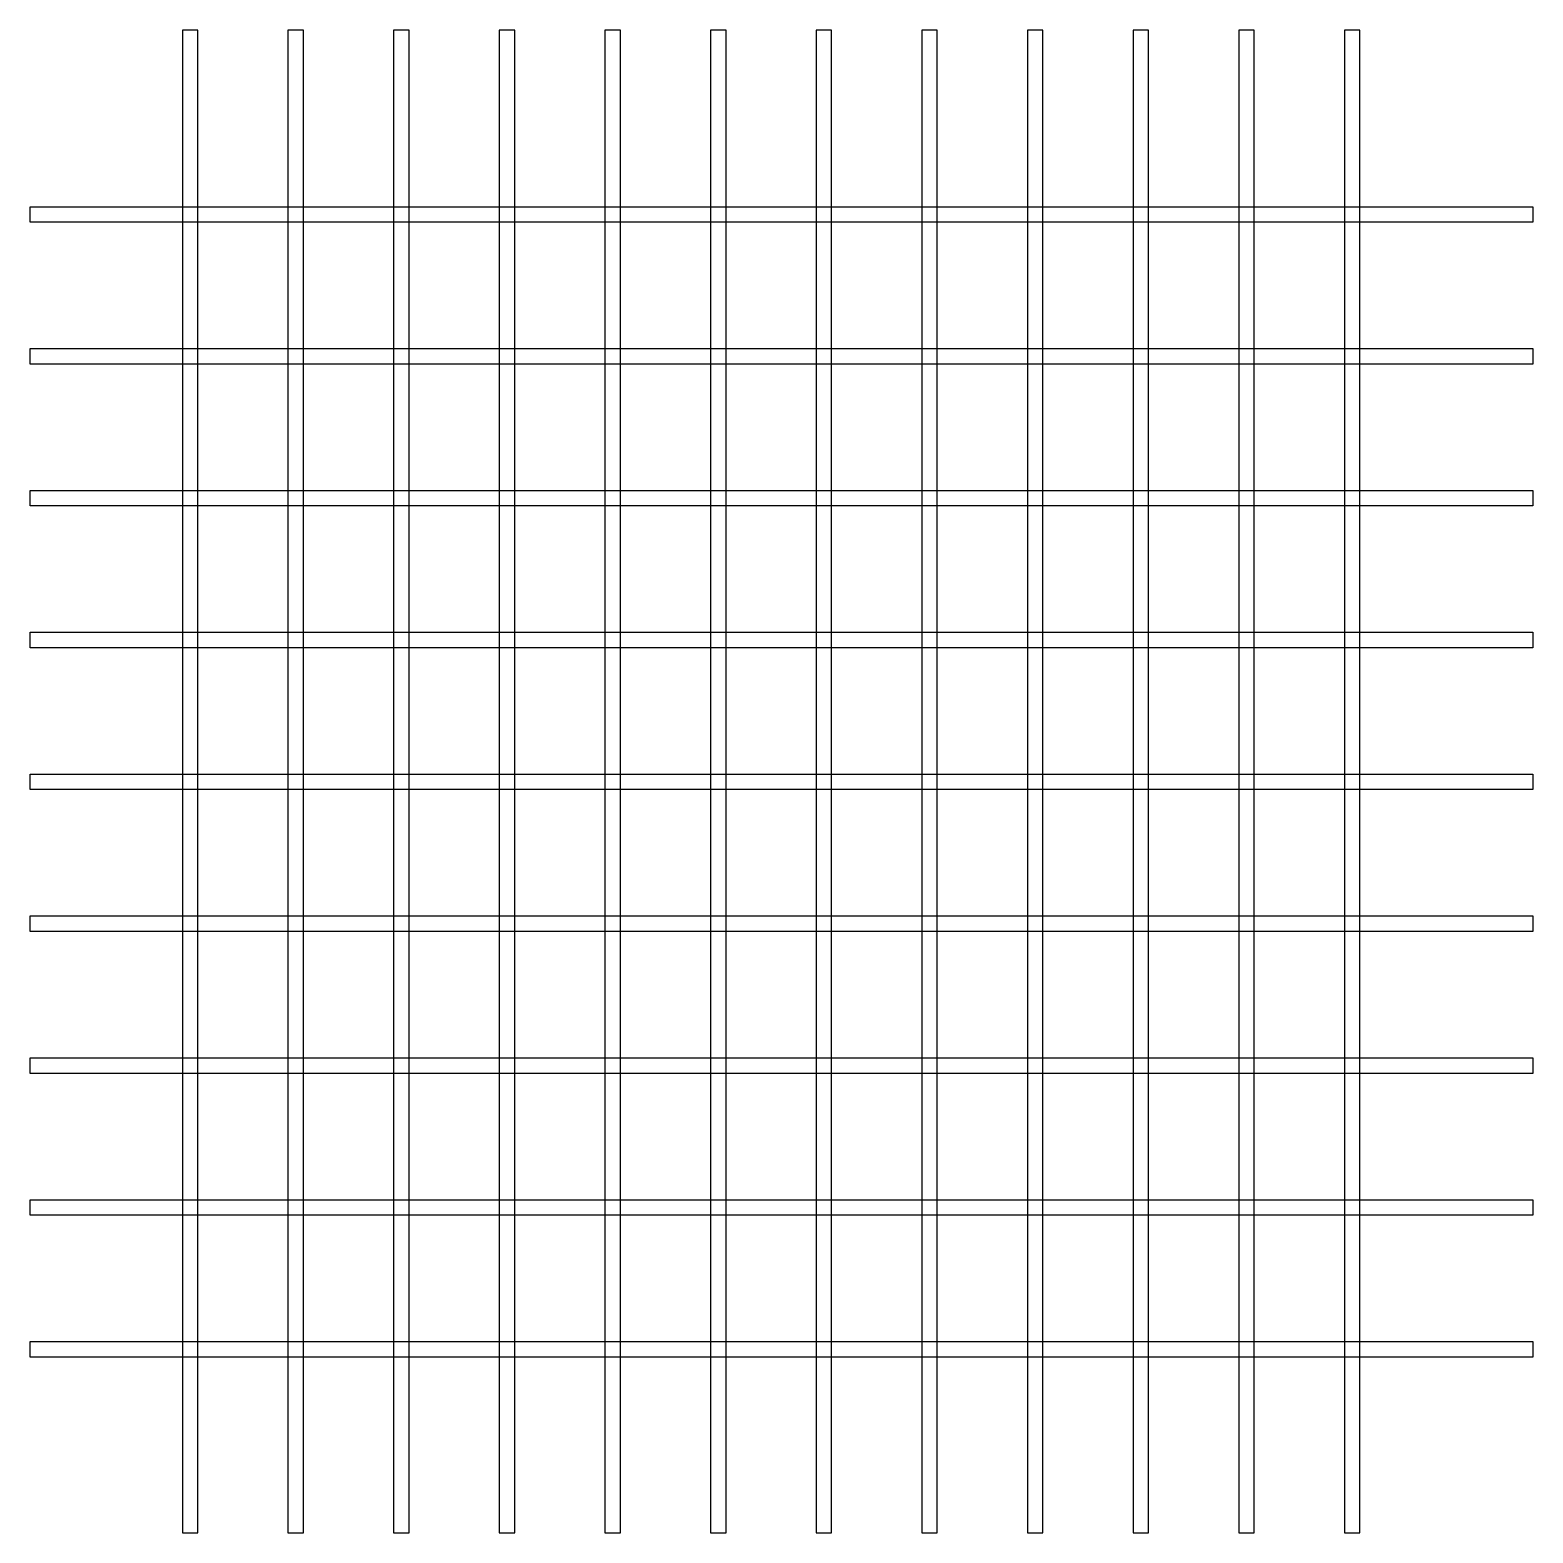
# Model space of a CAD drawing. Header units: millimetres. Extents: x 3 to 197, y 3 to 197.
import ezdxf

# ---------------------------------------------------------------- set-up
doc = ezdxf.new("R2010")
doc.units = ezdxf.units.MM
doc.layers.get('0').update_dxf_attribs({"linetype": 'CONTINUOUS'})

msp = doc.modelspace()

# ---------------------------------------------------------------- linework, layer by layer
for points in [[(24.66, 197), (22.66, 197), (22.66, 3), (24.66, 3)], [(36.29, 197), (36.29, 3), (38.29, 3), (38.29, 197)], [(49.93, 197), (49.93, 3), (51.93, 3), (51.93, 197)], [(63.57, 197), (63.57, 3), (65.57, 3), (65.57, 197)], [(77.2, 197), (77.2, 3), (79.2, 3), (79.2, 197)], [(90.84, 197), (90.84, 3), (92.84, 3), (92.84, 197)], [(104.47, 197), (104.47, 3), (106.47, 3), (106.47, 197)], [(118.11, 197), (118.11, 3), (120.11, 3), (120.11, 197)], [(131.75, 197), (131.75, 3), (133.75, 3), (133.75, 197)], [(145.38, 197), (145.38, 3), (147.38, 3), (147.38, 197)], [(159.02, 197), (159.02, 3), (161.02, 3), (161.02, 197)], [(172.66, 197), (172.66, 3), (174.66, 3), (174.66, 197)], [(197, 172.2), (3, 172.2), (3, 174.2), (197, 174.2)], [(197, 153.89), (3, 153.89), (3, 155.89), (197, 155.89)], [(197, 135.57), (3, 135.57), (3, 137.57), (197, 137.57)], [(197, 117.26), (3, 117.26), (3, 119.26), (197, 119.26)], [(197, 98.95), (3, 98.95), (3, 100.95), (197, 100.95)], [(197, 80.64), (3, 80.64), (3, 82.64), (197, 82.64)], [(197, 62.32), (3, 62.32), (3, 64.32), (197, 64.32)], [(197, 44.01), (3, 44.01), (3, 46.01), (197, 46.01)], [(197, 25.7), (3, 25.7), (3, 27.7), (197, 27.7)]]:
    msp.add_lwpolyline(points, close=True)

doc.saveas('drawing.dxf')
